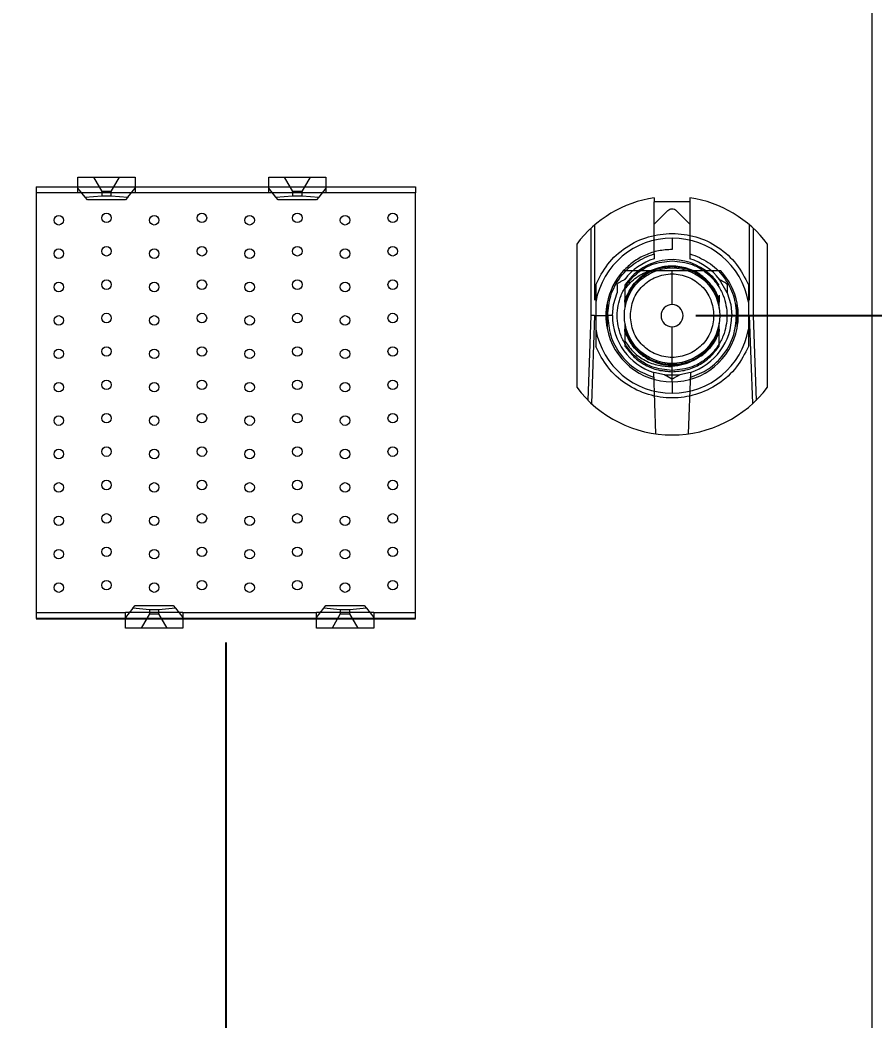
# Model space of a CAD drawing. Header units: millimetres. Extents: x -84 to 500, y -79 to 355.
# Drawn here: x 396.09 to 431.92, y 28.85 to 70.81 of the extents above; entities that cross this region are included whole.
import ezdxf
from ezdxf.lldxf.tags import DXFTag

# ---------------------------------------------------------------- set-up
doc = ezdxf.new("R2010")
doc.units = ezdxf.units.MM
doc.header["$PDSIZE"] = -1
tags = doc.linetypes.add('HIDDEN', pattern=[1.905, 1.27, -0.635]).pattern_tags.tags
tags[6:7] = [DXFTag(74, 4), DXFTag(75, 0), DXFTag(340, '0'), DXFTag(46, 1.0), DXFTag(50, 0.0), DXFTag(44, 0.0), DXFTag(45, 0.0)]
tags[4:5] = [DXFTag(74, 4), DXFTag(75, 0), DXFTag(340, '0'), DXFTag(46, 1.0), DXFTag(50, 0.0), DXFTag(44, 0.0), DXFTag(45, 0.0)]
doc.dimstyles.new('ISO-25', dxfattribs={"dimtxt": 2.5, "dimasz": 2.5, "dimexe": 1.25, "dimexo": 0.625, "dimtad": 1, "dimtxsty": 'Standard', "dimcen": 2.5, "dimadec": 0, "dimazin": 0, "dimtfac": 1, "dimtmove": 0, "dimatfit": 3, "dimfxl": 0, "dimarcsym": 0})

# ---------------------------------------------------------------- blocks, each defined once
blk = doc.blocks.new('*D12')
at = {"color": 0, "linetype": 'ByBlock', "lineweight": -2}
for p, q in [((424.42, 58.42), (443.707, 58.42)), ((443.707, 58.42), (450.311, 57.575)), ((450.311, 57.575), (475.939, 57.575))]:
    blk.add_line(p, q, dxfattribs=at)
at = {"layer": 'DEFPOINTS', "color": 0, "linetype": 'ByBlock'}
blk.add_point((423.42, 58.42), dxfattribs=at)
at = {"color": 0, "linetype": 'ByBlock', "insert": (467.189, 60.849), "char_height": 3.5, "attachment_point": 5}
blk.add_mtext('58,420', dxfattribs=at)
blk = doc.blocks.new('*D13')
at = {"color": 0, "linetype": 'ByBlock', "lineweight": -2}
for p, q in [((441.397, 81.35), (448.001, 83.782)), ((448.001, 83.782), (472.474, 83.782)), ((426.45, 81.35), (441.397, 81.35))]:
    blk.add_line(p, q, dxfattribs=at)
at = {"layer": 'DEFPOINTS', "color": 0, "linetype": 'ByBlock'}
blk.add_point((425.45, 81.35), dxfattribs=at)
at = {"color": 0, "linetype": 'ByBlock', "insert": (464.302, 87.056), "char_height": 3.5, "attachment_point": 5}
blk.add_mtext('81,350', dxfattribs=at)
blk = doc.blocks.new('*D89')
at = {"color": 0, "linetype": 'ByBlock', "lineweight": -2}
for p, q in [((407.05, 106.2), (441.147, 106.2)), ((441.147, 106.2), (447.751, 99.125)), ((447.751, 99.125), (474.534, 99.125))]:
    blk.add_line(p, q, dxfattribs=at)
at = {"layer": 'DEFPOINTS', "color": 0, "linetype": 'ByBlock'}
blk.add_point((406.05, 106.2), dxfattribs=at)
at = {"color": 0, "linetype": 'ByBlock', "insert": (465.206, 102.399), "char_height": 3.5, "attachment_point": 5}
blk.add_mtext('106,200', dxfattribs=at)
blk = doc.blocks.new('*D34')
at = {"color": 0, "linetype": 'ByBlock', "lineweight": -2}
for p, q in [((426.45, 146.35), (440.106, 146.35)), ((440.106, 146.35), (446.71, 141.512)), ((446.71, 141.512), (474.683, 141.512))]:
    blk.add_line(p, q, dxfattribs=at)
at = {"layer": 'DEFPOINTS', "color": 0, "linetype": 'ByBlock'}
blk.add_point((425.45, 146.35), dxfattribs=at)
at = {"color": 0, "linetype": 'ByBlock', "insert": (464.761, 144.786), "char_height": 3.5, "attachment_point": 5}
blk.add_mtext('146,350', dxfattribs=at)
blk = doc.blocks.new('*D60')
at = {"color": 0, "linetype": 'ByBlock', "lineweight": -2}
for p, q in [((429.688, 279.42), (436.292, 282.059)), ((436.292, 282.059), (465.42, 282.059)), ((399.51, 279.42), (429.688, 279.42))]:
    blk.add_line(p, q, dxfattribs=at)
at = {"layer": 'DEFPOINTS', "color": 0, "linetype": 'ByBlock'}
blk.add_point((398.51, 279.42), dxfattribs=at)
at = {"color": 0, "linetype": 'ByBlock', "insert": (454.92, 285.333), "char_height": 3.5, "attachment_point": 5}
blk.add_mtext('279,420', dxfattribs=at)
blk = doc.blocks.new('*D190')
at = {"color": 0, "linetype": 'ByBlock', "lineweight": -2}
for p, q in [((429.827, 280.62), (436.431, 290.705)), ((436.431, 290.705), (464.964, 290.705)), ((361.265, 280.62), (429.827, 280.62))]:
    blk.add_line(p, q, dxfattribs=at)
at = {"layer": 'DEFPOINTS', "color": 0, "linetype": 'ByBlock'}
blk.add_point((360.265, 280.62), dxfattribs=at)
at = {"color": 0, "linetype": 'ByBlock', "insert": (454.762, 293.979), "char_height": 3.5, "attachment_point": 5}
blk.add_mtext('280,620', dxfattribs=at)
blk = doc.blocks.new('*D116')
at = {"color": 0, "linetype": 'ByBlock', "lineweight": -2}
for p, q in [((400.941, 308.34), (400.941, 337.468)), ((407.239, 301.736), (400.941, 308.34)), ((407.239, 211.51), (407.239, 301.736))]:
    blk.add_line(p, q, dxfattribs=at)
at = {"layer": 'DEFPOINTS', "color": 0, "linetype": 'ByBlock'}
blk.add_point((407.239, 210.51), dxfattribs=at)
at = {"color": 0, "linetype": 'ByBlock', "insert": (397.667, 326.968), "char_height": 3.5, "attachment_point": 5, "rotation": 90}
blk.add_mtext('407,239', dxfattribs=at)
blk = doc.blocks.new('*D69')
at = {"color": 0, "linetype": 'ByBlock', "lineweight": -2}
for p, q in [((404.71, 44.72), (404.71, 13.208)), ((404.71, 13.208), (401.19, 6.604)), ((401.19, 6.604), (401.19, -20.774))]:
    blk.add_line(p, q, dxfattribs=at)
at = {"layer": 'DEFPOINTS', "color": 0, "linetype": 'ByBlock'}
blk.add_point((404.71, 45.72), dxfattribs=at)
at = {"color": 0, "linetype": 'ByBlock', "insert": (397.916, -11.149), "char_height": 3.5, "attachment_point": 5, "rotation": 90}
blk.add_mtext('404,710', dxfattribs=at)
blk = doc.blocks.new('*D91')
at = {"color": 0, "linetype": 'ByBlock', "lineweight": -2}
for p, q in [((439.745, 128), (446.349, 133.075)), ((446.349, 133.075), (473.132, 133.075)), ((355.71, 128), (439.745, 128))]:
    blk.add_line(p, q, dxfattribs=at)
at = {"layer": 'DEFPOINTS', "color": 0, "linetype": 'ByBlock'}
blk.add_point((354.71, 128), dxfattribs=at)
at = {"color": 0, "linetype": 'ByBlock', "insert": (463.805, 136.349), "char_height": 3.5, "attachment_point": 5}
blk.add_mtext('128,000', dxfattribs=at)
blk = doc.blocks.new('*D90')
at = {"color": 0, "linetype": 'ByBlock', "lineweight": -2}
for p, q in [((383.58, 122.31), (443.522, 122.31)), ((443.522, 122.31), (450.126, 119.448)), ((450.126, 119.448), (476.944, 119.448))]:
    blk.add_line(p, q, dxfattribs=at)
at = {"layer": 'DEFPOINTS', "color": 0, "linetype": 'ByBlock'}
blk.add_point((382.58, 122.31), dxfattribs=at)
at = {"color": 0, "linetype": 'ByBlock', "insert": (467.599, 122.722), "char_height": 3.5, "attachment_point": 5}
blk.add_mtext('122,310', dxfattribs=at)
blk = doc.blocks.new('*D87')
at = {"color": 0, "linetype": 'ByBlock', "lineweight": -2}
for p, q in [((355.71, 165.32), (436.663, 165.32)), ((436.663, 165.32), (443.267, 154.329)), ((443.267, 154.329), (471.24, 154.329))]:
    blk.add_line(p, q, dxfattribs=at)
at = {"layer": 'DEFPOINTS', "color": 0, "linetype": 'ByBlock'}
blk.add_point((354.71, 165.32), dxfattribs=at)
at = {"color": 0, "linetype": 'ByBlock', "insert": (461.318, 157.603), "char_height": 3.5, "attachment_point": 5}
blk.add_mtext('165,320', dxfattribs=at)
blk = doc.blocks.new('*D86')
at = {"color": 0, "linetype": 'ByBlock', "lineweight": -2}
for p, q in [((435.679, 169.72), (442.283, 178.623)), ((442.283, 178.623), (470.256, 178.623)), ((383.58, 169.72), (435.679, 169.72))]:
    blk.add_line(p, q, dxfattribs=at)
at = {"layer": 'DEFPOINTS', "color": 0, "linetype": 'ByBlock'}
blk.add_point((382.58, 169.72), dxfattribs=at)
at = {"color": 0, "linetype": 'ByBlock', "insert": (460.334, 181.897), "char_height": 3.5, "attachment_point": 5}
blk.add_mtext('169,720', dxfattribs=at)
blk = doc.blocks.new('*D93')
at = {"color": 0, "linetype": 'ByBlock', "lineweight": -2}
for p, q in [((432.054, 211.35), (437.709, 213.37)), ((437.709, 213.37), (464.527, 213.37)), ((426.45, 211.35), (432.054, 211.35))]:
    blk.add_line(p, q, dxfattribs=at)
at = {"layer": 'DEFPOINTS', "color": 0, "linetype": 'ByBlock'}
blk.add_point((425.45, 211.35), dxfattribs=at)
at = {"color": 0, "linetype": 'ByBlock', "insert": (455.182, 216.644), "char_height": 3.5, "attachment_point": 5}
blk.add_mtext('211,350', dxfattribs=at)
blk = doc.blocks.new('*D94')
at = {"color": 0, "linetype": 'ByBlock', "lineweight": -2}
for p, q in [((432.095, 298.31), (435.867, 300.366)), ((435.867, 300.366), (463.84, 300.366)), ((426.491, 298.31), (432.095, 298.31))]:
    blk.add_line(p, q, dxfattribs=at)
at = {"layer": 'DEFPOINTS', "color": 0, "linetype": 'ByBlock'}
blk.add_point((425.491, 298.31), dxfattribs=at)
at = {"color": 0, "linetype": 'ByBlock', "insert": (453.918, 303.64), "char_height": 3.5, "attachment_point": 5}
blk.add_mtext('298,310', dxfattribs=at)
blk = doc.blocks.new('*D100')
at = {"color": 0, "linetype": 'ByBlock', "lineweight": -2}
for p, q in [((438.404, 304.8), (441.522, 311.942)), ((441.522, 311.942), (469.46, 311.942)), ((432.8, 304.8), (438.404, 304.8))]:
    blk.add_line(p, q, dxfattribs=at)
at = {"layer": 'DEFPOINTS', "color": 0, "linetype": 'ByBlock'}
blk.add_point((431.8, 304.8), dxfattribs=at)
at = {"color": 0, "linetype": 'ByBlock', "insert": (459.555, 315.216), "char_height": 3.5, "attachment_point": 5}
blk.add_mtext('304,800', dxfattribs=at)
blk = doc.blocks.new('*D102')
at = {"color": 0, "linetype": 'ByBlock', "lineweight": -2}
for p, q in [((423.034, 313.81), (423.034, 341.188)), ((431.8, 311.404), (423.034, 313.81)), ((431.8, 305.8), (431.8, 311.404))]:
    blk.add_line(p, q, dxfattribs=at)
at = {"layer": 'DEFPOINTS', "color": 0, "linetype": 'ByBlock'}
blk.add_point((431.8, 304.8), dxfattribs=at)
at = {"color": 0, "linetype": 'ByBlock', "insert": (419.76, 331.563), "char_height": 3.5, "attachment_point": 5, "rotation": 90}
blk.add_mtext('431,800', dxfattribs=at)
blk = doc.blocks.new('*D114')
at = {"color": 0, "linetype": 'ByBlock', "lineweight": -2}
for p, q in [((427.163, 240.585), (433.767, 246.415)), ((433.767, 246.415), (462.895, 246.415)), ((407.051, 240.585), (427.163, 240.585))]:
    blk.add_line(p, q, dxfattribs=at)
at = {"layer": 'DEFPOINTS', "color": 0, "linetype": 'ByBlock'}
blk.add_point((406.051, 240.585), dxfattribs=at)
at = {"color": 0, "linetype": 'ByBlock', "insert": (452.395, 249.689), "char_height": 3.5, "attachment_point": 5}
blk.add_mtext('240,585', dxfattribs=at)

msp = doc.modelspace()

# ---------------------------------------------------------------- linework, layer by layer
at = {"color": 7, "linetype": 'Continuous', "lineweight": 15}
for p, q in [((431.8, 0), (431.8, 304.8)), ((398.51, 63.77), (398.51, 64.22)), ((398.51, 64.22), (399.1636, 64.22)), ((399.1636, 64.22), (399.51, 63.62)), ((399.1636, 64.22), (400.2564, 64.22)), ((399.91, 63.62), (400.2564, 64.22)), ((400.2564, 64.22), (400.91, 64.22)), ((400.91, 64.22), (400.91, 63.77)), ((406.51, 63.77), (406.51, 64.22)), ((406.51, 64.22), (407.1636, 64.22)), ((407.1636, 64.22), (407.51, 63.62)), ((407.1636, 64.22), (408.2564, 64.22)), ((407.91, 63.62), (408.2564, 64.22)), ((408.2564, 64.22), (408.91, 64.22)), ((408.91, 64.22), (408.91, 63.77)), ((396.76, 63.82), (398.51, 63.82)), ((396.76, 63.82), (396.76, 63.57)), ((400.91, 63.82), (406.51, 63.82)), ((408.91, 63.82), (412.66, 63.82)), ((412.66, 63.82), (412.66, 63.57)), ((396.76, 63.57), (396.76, 45.97)), ((398.51, 63.57), (396.76, 63.57)), ((398.8147, 63.3892), (398.51, 63.77)), ((398.51, 63.57), (398.51, 63.77)), ((398.8147, 63.3892), (399.51, 63.45)), ((398.91, 63.27), (398.8147, 63.3892)), ((399.51, 63.62), (399.51, 63.45)), ((399.91, 63.62), (399.51, 63.62)), ((399.51, 63.45), (399.91, 63.45)), ((399.91, 63.45), (399.91, 63.62)), ((399.91, 63.45), (400.6053, 63.3892)), ((400.6053, 63.3892), (400.51, 63.27)), ((400.6053, 63.3892), (400.91, 63.77)), ((400.91, 63.77), (400.91, 63.57)), ((406.51, 63.57), (400.91, 63.57)), ((406.8147, 63.3892), (406.51, 63.77)), ((406.51, 63.57), (406.51, 63.77)), ((406.8147, 63.3892), (407.51, 63.45)), ((406.91, 63.27), (406.8147, 63.3892)), ((407.91, 63.62), (407.51, 63.62)), ((407.51, 63.62), (407.51, 63.45)), ((407.51, 63.45), (407.91, 63.45)), ((407.91, 63.45), (407.91, 63.62)), ((407.91, 63.45), (408.6053, 63.3892)), ((408.6053, 63.3892), (408.51, 63.27)), ((408.91, 63.77), (408.6053, 63.3892)), ((408.91, 63.77), (408.91, 63.57)), ((412.66, 63.57), (408.91, 63.57)), ((412.66, 45.97), (412.66, 63.57)), ((400.51, 63.27), (398.91, 63.27)), ((408.51, 63.27), (406.91, 63.27)), ((422.67, 63.3634), (422.67, 63.195)), ((424.17, 63.195), (422.67, 63.195)), ((424.17, 63.3634), (424.17, 63.195)), ((419.42, 61.42), (419.42, 55.42)), ((423.42, 61.67), (423.42, 61.195)), ((427.42, 55.42), (427.42, 61.42)), ((423.42, 58.8848), (423.42, 60.295)), ((423.42, 55.645), (423.42, 57.9552)), ((423.42, 55.645), (423.42, 55.17)), ((400.8147, 46.1508), (400.91, 46.27)), ((400.91, 46.27), (402.51, 46.27)), ((402.51, 46.27), (402.6053, 46.1508)), ((408.8145, 46.1506), (408.91, 46.27)), ((408.91, 46.27), (410.51, 46.27)), ((410.51, 46.27), (410.6055, 46.1506)), ((396.76, 45.97), (400.51, 45.97)), ((396.76, 45.97), (396.76, 45.72)), ((400.8147, 46.1508), (400.51, 45.77)), ((400.51, 45.77), (400.51, 45.97)), ((400.51, 45.32), (400.51, 45.77)), ((401.51, 46.09), (400.8147, 46.1508)), ((401.51, 45.92), (401.1636, 45.32)), ((401.51, 46.09), (401.51, 45.92)), ((401.91, 46.09), (401.51, 46.09)), ((401.51, 45.92), (401.91, 45.92)), ((402.6053, 46.1508), (401.91, 46.09)), ((401.91, 45.92), (401.91, 46.09)), ((402.2564, 45.32), (401.91, 45.92)), ((402.6053, 46.1508), (402.91, 45.77)), ((402.91, 45.97), (408.51, 45.97)), ((402.91, 45.97), (402.91, 45.77)), ((402.91, 45.77), (402.91, 45.32)), ((408.51, 45.77), (408.8145, 46.1506)), ((408.51, 45.77), (408.51, 45.97)), ((408.51, 45.32), (408.51, 45.77)), ((409.51, 46.09), (408.8145, 46.1506)), ((409.51, 45.92), (409.1636, 45.32)), ((409.91, 46.09), (409.51, 46.09)), ((409.51, 46.09), (409.51, 45.92)), ((409.51, 45.92), (409.91, 45.92)), ((410.6055, 46.1506), (409.91, 46.09)), ((409.91, 45.92), (409.91, 46.09)), ((410.2564, 45.32), (409.91, 45.92)), ((410.6055, 46.1506), (410.91, 45.77)), ((410.91, 45.97), (412.66, 45.97)), ((410.91, 45.97), (410.91, 45.77)), ((410.91, 45.77), (410.91, 45.32)), ((412.66, 45.72), (412.66, 45.97)), ((396.76, 45.72), (400.51, 45.72)), ((408.51, 45.72), (402.91, 45.72)), ((412.66, 45.72), (410.91, 45.72)), ((401.1636, 45.32), (400.51, 45.32)), ((402.2564, 45.32), (401.1636, 45.32)), ((402.91, 45.32), (402.2564, 45.32)), ((409.1636, 45.32), (408.51, 45.32)), ((410.2564, 45.32), (409.1636, 45.32)), ((410.91, 45.32), (410.2564, 45.32))]:
    msp.add_line(p, q, dxfattribs=at)
at = {"color": 7, "linetype": 'HIDDEN', "lineweight": 0}
for p, q in [((398.51, 63.82), (400.91, 63.82)), ((406.51, 63.82), (408.91, 63.82)), ((400.91, 63.57), (398.51, 63.57)), ((408.91, 63.57), (406.51, 63.57)), ((422.67, 61.0137), (422.67, 63.195)), ((424.17, 63.195), (424.17, 61.0137)), ((422.67, 62.2548), (423.2432, 62.8281)), ((423.5968, 62.8281), (424.17, 62.2548)), ((420.17, 62.2197), (420.17, 59.0703)), ((426.67, 59.0703), (426.67, 62.2197)), ((420.0257, 58.42), (420.0257, 62.0913)), ((426.8143, 62.0913), (426.8143, 58.42)), ((424.8176, 60.3092), (425.395, 59.6935)), ((421.445, 59.6935), (421.445, 59.0709)), ((421.445, 59.6935), (421.445, 58.7352)), ((425.101, 59.6426), (425.395, 59.0709)), ((425.1011, 59.6426), (425.395, 59.0709)), ((425.7284, 59.3799), (425.4055, 59.9391)), ((421.6069, 59.3857), (421.445, 59.0709)), ((421.445, 58.986), (421.5925, 59.2989)), ((425.2352, 59.325), (425.395, 58.986)), ((425.395, 59.0709), (425.271, 59.312)), ((425.395, 59.2733), (425.395, 59.0709)), ((425.395, 58.7352), (425.395, 58.986)), ((419.9015, 54.8675), (420.0256, 58.42)), ((420.17, 58.42), (420.0257, 58.42)), ((420.17, 58.42), (420.0413, 54.7343)), ((420.17, 58.42), (420.72, 58.42)), ((420.92, 58.42), (420.72, 58.42)), ((426.12, 58.42), (425.92, 58.42)), ((426.12, 58.42), (426.67, 58.42)), ((426.7987, 54.7343), (426.67, 58.42)), ((426.67, 58.42), (426.8144, 58.42)), ((426.8144, 58.42), (426.9385, 54.8675)), ((421.445, 58.1048), (421.445, 57.3474)), ((425.395, 57.854), (425.395, 58.1048)), ((421.7074, 57.2975), (421.445, 57.854)), ((421.7074, 57.2975), (421.445, 57.854)), ((421.445, 57.7691), (421.445, 57.1465)), ((421.445, 57.7691), (421.6525, 57.3656)), ((425.395, 57.854), (425.0338, 57.1485)), ((425.395, 57.7691), (425.1307, 57.2551)), ((425.1307, 57.2551), (425.395, 57.7691)), ((425.395, 57.7691), (425.1307, 57.2551)), ((425.395, 57.854), (425.1441, 57.3219)), ((425.395, 57.854), (425.1441, 57.3219)), ((425.1652, 57.3221), (425.395, 57.7691)), ((425.395, 57.1465), (425.395, 57.7691)), ((426.145, 57.8956), (426.145, 57.8956)), ((421.445, 57.1465), (421.6742, 56.873)), ((425.1889, 56.9006), (425.395, 57.1465)), ((422.3803, 56.6191), (422.7405, 56.4614)), ((422.745, 53.4658), (422.6551, 56.0399)), ((423.0971, 55.9409), (422.6551, 56.0399)), ((422.9309, 56.1313), (423.42, 56.07)), ((423.37, 55.7834), (423.0971, 55.9409)), ((423.0971, 55.9409), (423.7429, 55.9409)), ((423.42, 56.07), (423.6427, 56.0979)), ((423.7429, 55.9409), (423.47, 55.7834)), ((424.1849, 56.0399), (423.7429, 55.9409)), ((424.1849, 56.0399), (424.095, 53.4658)), ((402.91, 45.97), (400.51, 45.97)), ((410.91, 45.97), (408.51, 45.97)), ((402.91, 45.72), (400.51, 45.72)), ((410.91, 45.72), (408.51, 45.72))]:
    msp.add_line(p, q, dxfattribs=at)
msp.add_line((396.76, 45.72), (412.66, 45.72))
at = {"color": 7, "linetype": 'HIDDEN', "lineweight": 0, "flags": 128}
for points in [[(422.6439, 60.3492), (422.6725, 60.353), (422.6814, 60.3531), (422.6827, 60.3529), (422.6836, 60.3525), (422.6837, 60.3523), (422.6838, 60.3523), (422.6838, 60.3522), (422.6838, 60.3522), (422.6838, 60.3522), (422.6838, 60.3522), (422.6838, 60.3522), (422.6838, 60.3523), (422.6838, 60.3525), (422.6838, 60.3526), (422.6838, 60.3526), (422.6838, 60.3526), (422.6838, 60.3526), (422.6838, 60.3526), (422.6838, 60.3525), (422.6839, 60.3523), (422.6839, 60.3521), (422.684, 60.352), (422.684, 60.352), (422.684, 60.3519), (422.684, 60.3519), (422.684, 60.3519), (422.684, 60.3519), (422.684, 60.3516), (422.6839, 60.3512), (422.6835, 60.3506), (422.6806, 60.3479), (422.5511, 60.2837), (422.3881, 60.1966)], [(421.445, 59.6935), (421.445, 59.6935)], [(421.445, 59.6935), (421.445, 59.6935)], [(421.445, 59.6935), (421.445, 59.6935)], [(421.445, 59.6935), (421.445, 59.6935)], [(421.445, 59.6935), (421.445, 59.6935)], [(421.445, 59.6935), (421.445, 59.6935)], [(421.445, 59.6935), (421.445, 59.6935)], [(421.445, 59.6935), (421.445, 59.6935)], [(425.395, 59.6935), (425.395, 59.6935)], [(420.92, 58.42), (420.9637, 58.8856), (421.1116, 59.3799)], [(425.7284, 59.3799), (425.8763, 58.8856), (425.92, 58.42)], [(425.395, 58.986), (425.395, 58.986)], [(425.395, 58.986), (425.395, 58.986)], [(425.395, 58.986), (425.395, 58.986)], [(425.395, 58.986), (425.395, 58.986)], [(425.395, 58.986), (425.395, 58.986)], [(421.445, 58.7352), (421.445, 58.7352)], [(421.445, 58.1048), (421.445, 58.1048)], [(425.395, 57.854), (425.395, 57.854)], [(425.395, 57.854), (425.395, 57.854)], [(425.395, 57.854), (425.395, 57.854)], [(425.395, 57.854), (425.395, 57.854)], [(425.395, 57.854), (425.395, 57.854)], [(425.395, 57.854), (425.395, 57.854)], [(425.395, 57.854), (425.395, 57.854)], [(425.395, 57.854), (425.395, 57.854)], [(421.445, 57.1465), (421.445, 57.1465)], [(421.445, 57.1465), (421.445, 57.1465)], [(421.445, 57.1465), (421.445, 57.1465)], [(421.445, 57.1465), (421.445, 57.1465)], [(421.445, 57.1465), (421.445, 57.1465)], [(421.445, 57.1465), (421.445, 57.1465)], [(421.445, 57.1465), (421.445, 57.1465)], [(421.6408, 57.3928), (421.6408, 57.3928)], [(425.395, 57.1465), (425.395, 57.1465)], [(422.3928, 56.6408), (422.3928, 56.6408)]]:
    msp.add_lwpolyline(points, dxfattribs=at)
at = {"color": 7, "linetype": 'HIDDEN', "lineweight": 0}
for centre, radius in [((397.71, 62.42), 0.2), ((399.71, 62.52), 0.2), ((401.71, 62.42), 0.2), ((403.71, 62.52), 0.2), ((405.71, 62.42), 0.2), ((407.71, 62.52), 0.2), ((409.71, 62.42), 0.2), ((411.71, 62.52), 0.2), ((399.71, 61.12), 0.2), ((403.71, 61.12), 0.2), ((407.71, 61.12), 0.2), ((411.71, 61.12), 0.2), ((397.71, 61.02), 0.2), ((401.71, 61.02), 0.2), ((405.71, 61.02), 0.2), ((409.71, 61.02), 0.2), ((423.42, 58.42), 2), ((397.71, 59.62), 0.2), ((399.71, 59.72), 0.2), ((401.71, 59.62), 0.2), ((403.71, 59.72), 0.2), ((405.71, 59.62), 0.2), ((407.71, 59.72), 0.2), ((409.71, 59.62), 0.2), ((411.71, 59.72), 0.2), ((397.71, 58.22), 0.2), ((399.71, 58.32), 0.2), ((401.71, 58.22), 0.2), ((403.71, 58.32), 0.2), ((405.71, 58.22), 0.2), ((407.71, 58.32), 0.2), ((409.71, 58.22), 0.2), ((411.71, 58.32), 0.2), ((399.71, 56.92), 0.2), ((403.71, 56.92), 0.2), ((407.71, 56.92), 0.2), ((411.71, 56.92), 0.2), ((397.71, 56.82), 0.2), ((401.71, 56.82), 0.2), ((405.71, 56.82), 0.2), ((409.71, 56.82), 0.2), ((397.71, 55.42), 0.2), ((399.71, 55.52), 0.2), ((401.71, 55.42), 0.2), ((403.71, 55.52), 0.2), ((405.71, 55.42), 0.2), ((407.71, 55.52), 0.2), ((409.71, 55.42), 0.2), ((411.71, 55.52), 0.2), ((397.71, 54.02), 0.2), ((399.71, 54.12), 0.2), ((401.71, 54.02), 0.2), ((403.71, 54.12), 0.2), ((405.71, 54.02), 0.2), ((407.71, 54.12), 0.2), ((409.71, 54.02), 0.2), ((411.71, 54.12), 0.2), ((399.71, 52.72), 0.2), ((403.71, 52.72), 0.2), ((407.71, 52.72), 0.2), ((411.71, 52.72), 0.2), ((397.71, 52.62), 0.2), ((401.71, 52.62), 0.2), ((405.71, 52.62), 0.2), ((409.71, 52.62), 0.2), ((397.71, 51.22), 0.2), ((399.71, 51.32), 0.2), ((401.71, 51.22), 0.2), ((403.71, 51.32), 0.2), ((405.71, 51.22), 0.2), ((407.71, 51.32), 0.2), ((409.71, 51.22), 0.2), ((411.71, 51.32), 0.2), ((397.71, 49.82), 0.2), ((399.71, 49.92), 0.2), ((401.71, 49.82), 0.2), ((403.71, 49.92), 0.2), ((405.71, 49.82), 0.2), ((407.71, 49.92), 0.2), ((409.71, 49.82), 0.2), ((411.71, 49.92), 0.2), ((399.71, 48.52), 0.2), ((403.71, 48.52), 0.2), ((407.71, 48.52), 0.2), ((411.71, 48.52), 0.2), ((397.71, 48.42), 0.2), ((401.71, 48.42), 0.2), ((405.71, 48.42), 0.2), ((409.71, 48.42), 0.2), ((397.71, 47.02), 0.2), ((399.71, 47.12), 0.2), ((401.71, 47.02), 0.2), ((403.71, 47.12), 0.2), ((405.71, 47.02), 0.2), ((407.71, 47.12), 0.2), ((409.71, 47.02), 0.2), ((411.71, 47.12), 0.2)]:
    msp.add_circle(centre, radius, dxfattribs=at)
at = {"color": 7, "linetype": 'Continuous', "lineweight": 15}
for radius, start, end in [(5, 98.62693, 143.1301), (5, 36.8699, 81.37307), (3.25, 90, 169.93673), (3.25, 10.06327, 90), (2.775, 137.49336, 169.10705), (2.775, 10.89324, 42.50663), (2.775, 169.10668, 190.89376), (0.4648, 90, 270), (0.4648, 270, 90), (2.775, 349.10676, 10.89295), (3.25, 190.06327, 270), (2.775, 190.89295, 270), (2.775, 270, 349.10705), (3.25, 270, 349.93673), (5, 216.8699, 323.1301)]:
    msp.add_arc((423.42, 58.42), radius, start, end, dxfattribs=at)
at = {"color": 7, "linetype": 'HIDDEN', "lineweight": 0}
for radius, start, end in [(2.5, 107.4576, 142.57976), (2.35, 53.50581, 147.18508), (2.5, 37.42024, 72.5424), (2.5, 180, 252.18431), (2.5, 287.81569, 0)]:
    msp.add_arc((423.42, 58.42), radius, start, end, dxfattribs=at)
for points in [[(423.2432, 62.8281), (423.269, 62.8486), (423.3207, 62.8896), (423.42, 62.9071), (423.5193, 62.8896), (423.571, 62.8486), (423.5968, 62.8281)], [(421.67, 58.42), (421.6963, 58.649), (421.7489, 59.1071), (422.1536, 59.6897), (422.7321, 60.0789), (423.42, 60.2156), (424.1079, 60.0789), (424.6864, 59.6897), (425.0911, 59.1071), (425.1437, 58.649), (425.17, 58.42)], [(425.395, 58.986), (425.3468, 59.1252), (425.2504, 59.4036), (425.0714, 59.6377), (424.9819, 59.7547)], [(425.17, 58.42), (425.1437, 58.191), (425.0911, 57.7329), (424.6864, 57.1503), (424.1079, 56.7611), (423.42, 56.6244), (422.7321, 56.7611), (422.1536, 57.1503), (421.7489, 57.7329), (421.6963, 58.191), (421.67, 58.42)], [(421.445, 57.1465), (421.5628, 56.9897), (421.7984, 56.6763), (422.2851, 56.3378), (422.8333, 56.1122), (423.2244, 56.0841), (423.42, 56.07)], [(423.42, 56.07), (423.6156, 56.0841), (424.0067, 56.1122), (424.5549, 56.3378), (425.0416, 56.6763), (425.2772, 56.9897), (425.395, 57.1465)], [(423.47, 55.7834), (423.4621, 55.7796), (423.4463, 55.772), (423.42, 55.769), (423.3937, 55.772), (423.3779, 55.7796), (423.37, 55.7834)]]:
    msp.add_open_spline(points, degree=3, dxfattribs=at)
at = {"color": 7, "linetype": 'Continuous', "lineweight": 15}
for points, knots in [([(420.22, 59.7094), (420.3712, 60.0091), (420.6805, 60.6223), (421.4654, 61.3203), (422.4071, 61.7858), (423.0915, 61.8424), (423.426, 61.87)], [0, 0, 0, 0, 0.2443904, 0.5, 0.7556096, 1, 1, 1, 1]), ([(423.426, 61.87), (423.7595, 61.8414), (424.4417, 61.7828), (425.3795, 61.3166), (426.1611, 60.6197), (426.4693, 60.0083), (426.62, 59.7094)], [0, 0, 0, 0, 0.2444238, 0.5, 0.7555762, 1, 1, 1, 1]), ([(423.42, 61.195), (423.2282, 61.1836), (422.8447, 61.1607), (422.2955, 60.9759), (421.7883, 60.696), (421.5123, 60.4287), (421.3743, 60.295)], [0, 0, 0, 0, 0.2500002, 0.5000003, 0.7500002, 1, 1, 1, 1]), ([(423.42, 60.295), (423.2251, 60.295), (422.7207, 60.295), (422.0389, 60.295), (421.5899, 60.295), (421.3743, 60.295)], [0, 0, 0, 0, 0.2465257, 0.6381396, 1, 1, 1, 1]), ([(425.4657, 60.295), (425.0281, 60.295), (424.4252, 60.295), (423.6363, 60.295), (423.42, 60.295)], [0, 0, 0, 0, 0.7257574, 1, 1, 1, 1]), ([(420.22, 59.7094), (420.22, 59.5749), (420.22, 59.4011), (420.22, 59.2068), (420.22, 59.1262), (420.22, 59.0722), (420.22, 59.0326), (420.22, 59.0064), (420.22, 58.9924), (420.22, 58.9883), (420.22, 58.988), (420.22, 58.9879)], [0, 0, 0, 0, 0.5219302, 0.6747067, 0.7796367, 0.8517307, 0.9016652, 0.9545658, 0.9758811, 0.9930943, 1, 1, 1, 1]), ([(426.62, 59.7094), (426.62, 59.5749), (426.62, 59.4011), (426.62, 59.2068), (426.62, 59.1262), (426.62, 59.0722), (426.62, 59.0326), (426.62, 59.0064), (426.62, 58.9924), (426.62, 58.9883), (426.62, 58.988), (426.62, 58.9879)], [0, 0, 0, 0, 0.5219302, 0.6747067, 0.7796367, 0.8517307, 0.9016652, 0.9545658, 0.9758811, 0.9930943, 1, 1, 1, 1]), ([(420.22, 58.9879), (420.22, 58.812), (420.22, 58.4595), (420.22, 58.0664), (420.22, 57.874), (420.22, 57.8521)], [0, 0, 0, 0, 0.46910025, 0.93961319, 1, 1, 1, 1]), ([(420.695, 58.9444), (420.695, 58.6543), (420.695, 58.3012), (420.695, 57.957), (420.695, 57.8956)], [0, 0, 0, 0, 0.821497, 1, 1, 1, 1]), ([(426.145, 57.8956), (426.145, 58.1857), (426.145, 58.5388), (426.145, 58.883), (426.145, 58.9444)], [0, 0, 0, 0, 0.8214863, 1, 1, 1, 1]), ([(426.62, 58.9879), (426.62, 58.812), (426.62, 58.4595), (426.62, 58.0664), (426.62, 57.874), (426.62, 57.8521)], [0, 0, 0, 0, 0.4691002, 0.9396132, 1, 1, 1, 1]), ([(420.22, 57.8521), (420.22, 57.8516), (420.22, 57.8504), (420.22, 57.8387), (420.22, 57.7952), (420.22, 57.5987), (420.22, 57.3648), (420.22, 57.1686), (420.22, 57.1306)], [0, 0, 0, 0, 0.01692941, 0.03930051, 0.08169503, 0.23619785, 0.85215674, 1, 1, 1, 1]), ([(426.62, 57.8521), (426.62, 57.8516), (426.62, 57.8504), (426.62, 57.8387), (426.62, 57.7952), (426.62, 57.5987), (426.62, 57.3648), (426.62, 57.1686), (426.62, 57.1306)], [0, 0, 0, 0, 0.0169294, 0.0393005, 0.081695, 0.2361978, 0.8521567, 1, 1, 1, 1]), ([(426.62, 57.1306), (426.4691, 56.8316), (426.1603, 56.2199), (425.377, 55.5178), (424.4373, 55.0694), (423.42, 54.9214), (422.4027, 55.0694), (421.463, 55.5178), (420.6797, 56.2199), (420.3709, 56.8316), (420.22, 57.1306)], [0, 0, 0, 0, 0.1222036, 0.25, 0.3777964, 0.5, 0.6222036, 0.75, 0.8777964, 1, 1, 1, 1])]:
    msp.add_open_spline(points, degree=3, knots=knots, dxfattribs=at)
at = {"color": 7, "linetype": 'HIDDEN', "lineweight": 0}
for points, knots in [([(420.72, 58.42), (420.7458, 58.7026), (420.7988, 59.2831), (421.2265, 60.0691), (421.8628, 60.6983), (422.4057, 60.9105), (422.67, 61.0137)], [0, 0, 0, 0, 0.2433924, 0.5, 0.7566076, 1, 1, 1, 1]), ([(422.67, 61.0137), (422.67, 60.9859), (422.67, 60.9307), (422.67, 60.8625), (422.67, 60.8135), (422.67, 60.8077), (422.67, 60.8048)], [0, 0, 0, 0, 0.2586201, 0.5136175, 0.7560903, 1, 1, 1, 1]), ([(424.17, 61.0137), (424.4343, 60.9105), (424.9772, 60.6983), (425.6135, 60.0691), (426.0412, 59.2831), (426.0942, 58.7026), (426.12, 58.42)], [0, 0, 0, 0, 0.2433924, 0.5, 0.7566076, 1, 1, 1, 1]), ([(424.17, 61.0137), (424.17, 60.986), (424.17, 60.9309), (424.17, 60.8627), (424.17, 60.8135), (424.17, 60.8077), (424.17, 60.8048)], [0, 0, 0, 0, 0.2581054, 0.5125954, 0.7555938, 1, 1, 1, 1]), ([(423.42, 56.12), (423.1308, 56.1509), (422.6843, 56.1986), (422.1481, 56.4849), (421.7827, 56.7821), (421.4835, 57.1481), (421.2062, 57.6841), (421.0642, 58.42), (421.2062, 59.1557), (421.4834, 59.6918), (421.7825, 60.0577), (422.148, 60.355), (422.6841, 60.6414), (423.1308, 60.6891), (423.42, 60.72)], [0, 0, 0, 0, 0.11972147, 0.18482351, 0.24999997, 0.31510204, 0.38027853, 0.5, 0.61972147, 0.68482351, 0.74999997, 0.81510204, 0.88027853, 1, 1, 1, 1]), ([(424.6581, 60.0856), (424.6517, 60.0921), (424.4928, 60.2519), (424.0613, 60.4201), (423.4228, 60.5366), (422.7676, 60.4304), (422.1837, 60.1321), (421.7051, 59.6706), (421.5317, 59.2708), (421.445, 59.0709)], [0, 0, 0, 0, 0.0069753, 0.1724794, 0.3379835, 0.5034876, 0.6689918, 0.8344959, 1, 1, 1, 1]), ([(421.445, 59.0709), (421.5317, 59.2708), (421.7051, 59.6707), (422.1836, 60.132), (422.768, 60.4309), (423.4214, 60.5349), (424.0665, 60.4265), (424.5795, 60.1931), (424.8036, 59.9485), (424.8809, 59.8641)], [0, 0, 0, 0, 0.1532182, 0.3064365, 0.4596547, 0.6128729, 0.7660911, 0.9193093, 1, 1, 1, 1]), ([(424.9499, 59.7954), (424.8513, 59.9047), (424.6069, 60.1755), (424.0675, 60.4277), (423.4211, 60.5346), (422.768, 60.431), (422.1836, 60.132), (421.7051, 59.6707), (421.5317, 59.2708), (421.445, 59.0709)], [0, 0, 0, 0, 0.1013776, 0.2511479, 0.4009184, 0.550689, 0.7004591, 0.8502298, 1, 1, 1, 1]), ([(421.445, 59.0709), (421.5317, 59.2708), (421.7051, 59.6707), (422.1836, 60.1319), (422.7681, 60.4309), (423.4211, 60.5345), (424.0676, 60.4278), (424.6108, 60.1729), (424.8582, 59.8984), (424.9599, 59.7855)], [0, 0, 0, 0, 0.1492875, 0.2985749, 0.4478623, 0.5971496, 0.746437, 0.8957243, 1, 1, 1, 1]), ([(421.445, 59.0709), (421.5317, 59.2708), (421.7051, 59.6707), (422.1836, 60.1319), (422.7681, 60.4309), (423.4211, 60.5346), (424.0675, 60.4277), (424.6077, 60.1749), (424.8527, 59.9033), (424.952, 59.7933)], [0, 0, 0, 0, 0.1496693, 0.2993386, 0.4490079, 0.5986771, 0.7483464, 0.8980157, 1, 1, 1, 1]), ([(425.395, 59.0709), (425.3083, 59.2708), (425.1348, 59.6707), (424.6565, 60.1319), (424.0717, 60.4312), (423.42, 60.5336), (422.7684, 60.4312), (422.1835, 60.1319), (421.7052, 59.6707), (421.5317, 59.2708), (421.445, 59.0709)], [0, 0, 0, 0, 0.1249999, 0.2499999, 0.3749998, 0.4999998, 0.6249998, 0.7499998, 0.8749999, 1, 1, 1, 1]), ([(421.445, 58.986), (421.5259, 59.1928), (421.6877, 59.6065), (422.1643, 60.0887), (422.756, 60.4026), (423.42, 60.5104), (424.084, 60.4027), (424.6757, 60.0887), (425.1523, 59.6065), (425.3141, 59.1928), (425.395, 58.986)], [0, 0, 0, 0, 0.1249999, 0.2499999, 0.375, 0.5000001, 0.625, 0.75, 0.8750001, 1, 1, 1, 1]), ([(421.445, 58.986), (421.526, 59.1928), (421.6878, 59.6065), (422.1643, 60.0887), (422.756, 60.4026), (423.42, 60.5104), (424.084, 60.4026), (424.6757, 60.0887), (425.1522, 59.6065), (425.314, 59.1928), (425.395, 58.986)], [0, 0, 0, 0, 0.12500009, 0.2500001, 0.37500004, 0.49999996, 0.62499988, 0.74999985, 0.87499987, 1, 1, 1, 1]), ([(421.4451, 58.986), (421.526, 59.1928), (421.6878, 59.6065), (422.1643, 60.0887), (422.756, 60.4026), (423.42, 60.5104), (424.084, 60.4026), (424.6757, 60.0887), (425.1522, 59.6065), (425.314, 59.1928), (425.395, 58.986)], [0, 0, 0, 0, 0.125, 0.2499999, 0.3749997, 0.4999996, 0.6249996, 0.7499996, 0.8749997, 1, 1, 1, 1]), ([(423.42, 60.72), (423.7092, 60.6891), (424.1557, 60.6414), (424.6919, 60.3551), (425.0573, 60.0579), (425.3565, 59.6919), (425.6338, 59.1559), (425.7758, 58.42), (425.6338, 57.6843), (425.3566, 57.1482), (425.0575, 56.7823), (424.692, 56.485), (424.1559, 56.1986), (423.7092, 56.1509), (423.42, 56.12)], [0, 0, 0, 0, 0.11972147, 0.18482351, 0.24999997, 0.31510204, 0.38027853, 0.5, 0.61972147, 0.68482351, 0.74999997, 0.81510204, 0.88027853, 1, 1, 1, 1]), ([(421.445, 59.559), (421.5977, 59.7258), (421.9032, 60.0596), (422.3556, 60.2737), (422.6083, 60.3399), (422.6439, 60.3493)], [0, 0, 0, 0, 0.461832, 0.924144, 1, 1, 1, 1]), ([(424.9819, 59.7547), (424.8953, 59.8468), (424.7936, 59.955), (424.68, 60.0591), (424.6605, 60.081), (424.6567, 60.0879), (424.6563, 60.0903), (424.6565, 60.0912), (424.6567, 60.0916), (424.6568, 60.0917)], [0, 0, 0, 0, 0.8053593, 0.9459667, 0.9826923, 0.9932326, 0.9969187, 0.9985022, 1, 1, 1, 1]), ([(424.6568, 60.0917), (424.8194, 59.9502), (425.1446, 59.6672), (425.3115, 59.2697), (425.395, 59.0709)], [0, 0, 0, 0, 0.5000004, 1, 1, 1, 1]), ([(425.395, 59.6935), (425.2812, 59.8552), (425.1164, 60.0893), (424.88, 60.2462), (424.8069, 60.2947)], [0, 0, 0, 0, 0.6908163, 1, 1, 1, 1]), ([(421.1116, 59.695), (421.1123, 59.7037), (421.1136, 59.7211), (421.1242, 59.7455), (421.14, 59.7669), (421.1544, 59.7767), (421.1616, 59.7816)], [0, 0, 0, 0, 0.2508005, 0.5000001, 0.7491996, 1, 1, 1, 1]), ([(421.1116, 59.695), (421.1116, 59.613), (421.1116, 59.5046), (421.1116, 59.4081), (421.1116, 59.3835), (421.1116, 59.3811), (421.1116, 59.3799)], [0, 0, 0, 0, 0.63867683, 0.84373912, 0.92499857, 1, 1, 1, 1]), ([(421.4345, 59.9391), (421.4335, 59.9386), (421.4314, 59.9373), (421.41, 59.925), (421.3578, 59.8948), (421.2707, 59.8446), (421.1999, 59.8037), (421.1616, 59.7816)], [0, 0, 0, 0, 0.074114, 0.1549226, 0.3599105, 0.65372, 1, 1, 1, 1]), ([(424.8809, 59.8641), (424.9576, 59.7949), (425.1962, 59.5798), (425.3146, 59.2767), (425.395, 59.0709)], [0, 0, 0, 0, 0.321279, 1, 1, 1, 1]), ([(425.6784, 59.7816), (425.6073, 59.8226), (425.5135, 59.8768), (425.4299, 59.925), (425.4086, 59.9374), (425.4065, 59.9386), (425.4055, 59.9391)], [0, 0, 0, 0, 0.6387212, 0.8437522, 0.9250038, 1, 1, 1, 1]), ([(425.6784, 59.7816), (425.6856, 59.7767), (425.7, 59.7669), (425.7158, 59.7455), (425.7264, 59.7211), (425.7277, 59.7037), (425.7284, 59.695)], [0, 0, 0, 0, 0.2508005, 0.5000001, 0.7491996, 1, 1, 1, 1]), ([(425.7284, 59.695), (425.7284, 59.613), (425.7284, 59.5046), (425.7284, 59.4081), (425.7284, 59.3835), (425.7284, 59.3811), (425.7284, 59.3799)], [0, 0, 0, 0, 0.6387178, 0.8437471, 0.9250006, 1, 1, 1, 1]), ([(421.445, 58.986), (421.445, 58.9864), (421.445, 58.9871), (421.445, 58.994), (421.445, 59.0206), (421.445, 59.0491), (421.445, 59.0709)], [0, 0, 0, 0, 0.0689112, 0.1454773, 0.3449614, 1, 1, 1, 1]), ([(421.445, 58.986), (421.445, 58.9863), (421.445, 58.9871), (421.445, 58.9939), (421.445, 59.0206), (421.445, 59.0491), (421.445, 59.0709)], [0, 0, 0, 0, 0.0688397, 0.1453138, 0.3446789, 1, 1, 1, 1]), ([(425.395, 59.0709), (425.395, 59.0493), (425.395, 59.0212), (425.395, 58.994), (425.395, 58.9871), (425.395, 58.9863), (425.395, 58.986)], [0, 0, 0, 0, 0.6594708, 0.8553283, 0.9305157, 1, 1, 1, 1]), ([(420.72, 58.42), (420.7457, 58.138), (420.7984, 57.5588), (421.2243, 56.7742), (421.8579, 56.1453), (422.399, 55.9322), (422.6625, 55.8284)], [0, 0, 0, 0, 0.2434225, 0.5, 0.7565775, 1, 1, 1, 1]), ([(424.1775, 55.8284), (424.441, 55.9322), (424.9821, 56.1453), (425.6157, 56.7742), (426.0416, 57.5588), (426.0943, 58.138), (426.12, 58.42)], [0, 0, 0, 0, 0.2434225, 0.5, 0.7565775, 1, 1, 1, 1]), ([(421.445, 57.7691), (421.445, 57.7907), (421.445, 57.8188), (421.445, 57.846), (421.445, 57.8529), (421.445, 57.8537), (421.445, 57.854)], [0, 0, 0, 0, 0.6592955, 0.8552529, 0.9304966, 1, 1, 1, 1]), ([(421.445, 57.7691), (421.445, 57.7907), (421.445, 57.8188), (421.445, 57.846), (421.445, 57.8529), (421.445, 57.8537), (421.445, 57.854)], [0, 0, 0, 0, 0.6595874, 0.8554208, 0.9305688, 1, 1, 1, 1]), ([(425.0338, 57.1485), (424.9057, 57.0102), (424.6496, 56.7335), (424.1411, 56.4702), (423.5872, 56.3459), (423.0187, 56.3788), (422.4801, 56.5636), (422.0145, 56.8883), (421.6435, 57.3245), (421.5112, 57.6775), (421.445, 57.854)], [0, 0, 0, 0, 0.125, 0.2500002, 0.3750006, 0.5000009, 0.6250009, 0.7500008, 0.8750004, 1, 1, 1, 1]), ([(421.445, 57.7691), (421.4998, 57.6318), (421.6094, 57.3573), (421.8794, 57.0014), (422.2125, 56.7073), (422.6018, 56.4912), (423.0277, 56.3615), (423.4707, 56.3264), (423.9142, 56.3796), (424.1878, 56.4916), (424.3246, 56.5475)], [0, 0, 0, 0, 0.12500013, 0.25000025, 0.37500036, 0.50000042, 0.62500041, 0.75000034, 0.87500016, 1, 1, 1, 1]), ([(425.395, 57.7691), (425.3083, 57.5692), (425.1348, 57.1693), (424.6565, 56.7081), (424.0717, 56.4088), (423.42, 56.3063), (422.7684, 56.4088), (422.1835, 56.7081), (421.7052, 57.1693), (421.5317, 57.5691), (421.445, 57.7691)], [0, 0, 0, 0, 0.125, 0.25, 0.375, 0.5, 0.6250001, 0.75, 0.875, 1, 1, 1, 1]), ([(424.2486, 56.5371), (424.3825, 56.5965), (424.7147, 56.744), (425.133, 57.1734), (425.3077, 57.5705), (425.395, 57.7691)], [0, 0, 0, 0, 0.25226636, 0.62613295, 1, 1, 1, 1]), ([(425.395, 57.854), (425.317, 57.6439), (425.1737, 57.2581), (424.8697, 56.9827), (424.7312, 56.8573)], [0, 0, 0, 0, 0.54450362, 1, 1, 1, 1]), ([(425.395, 57.7691), (425.3123, 57.5651), (425.1725, 57.2205), (424.895, 56.9768), (424.7818, 56.8774)], [0, 0, 0, 0, 0.5921104, 1, 1, 1, 1]), ([(425.395, 57.854), (425.395, 57.8536), (425.395, 57.8529), (425.395, 57.846), (425.395, 57.8194), (425.395, 57.7909), (425.395, 57.7691)], [0, 0, 0, 0, 0.0688677, 0.1454157, 0.3449093, 1, 1, 1, 1]), ([(425.395, 57.854), (425.395, 57.8536), (425.395, 57.8528), (425.395, 57.846), (425.395, 57.8194), (425.395, 57.7909), (425.395, 57.7691)], [0, 0, 0, 0, 0.0689479, 0.1455816, 0.3451712, 1, 1, 1, 1]), ([(421.445, 57.3474), (421.5622, 57.1845), (421.795, 56.8608), (422.288, 56.52), (422.8394, 56.3062), (423.2274, 56.296), (423.42, 56.2909)], [0, 0, 0, 0, 0.2550541, 0.5067387, 0.755054, 1, 1, 1, 1]), ([(424.3246, 56.5475), (424.4587, 56.6301), (424.7256, 56.7944), (424.9314, 57.0309), (425.0338, 57.1485)], [0, 0, 0, 0, 0.502467, 1, 1, 1, 1]), ([(424.3246, 56.5475), (424.1819, 56.4795), (423.895, 56.3426), (423.579, 56.3082), (423.42, 56.2909)], [0, 0, 0, 0, 0.4970634, 1, 1, 1, 1])]:
    msp.add_open_spline(points, degree=3, knots=knots, dxfattribs=at)

# ---------------------------------------------------------------- dimensions: what is measured, and where the dimension line sits
for feature_location, offset, dtype, picture, middle in [((431.8, 304.8), (-8.766, 15.614), 1, '*D102', (419.76, 331.563)), ((407.239, 210.51), (-6.298, 104.434), 1, '*D116', (397.667, 326.968)), ((431.8, 304.8), (16.326, 7.1424), 0, '*D100', (459.555, 315.2164)), ((425.4912, 298.3102), (16.9802, 2.0555), 0, '*D94', (453.9179, 303.6397)), ((360.2648, 280.62), (82.7706, 10.0851), 0, '*D190', (454.7618, 293.9791)), ((398.51, 279.42), (44.3857, 2.6391), 0, '*D60', (454.9197, 285.3331)), ((406.0513, 240.585), (34.3199, 5.8296), 0, '*D114', (452.3952, 249.6885)), ((425.45, 211.35), (18.8635, 2.0202), 0, '*D93', (455.1825, 216.6442)), ((382.58, 169.72), (66.3074, 8.9025), 0, '*D86', (460.3339, 181.8965)), ((354.71, 165.32), (95.1614, -10.9915), 0, '*D87', (461.3179, 157.6025)), ((425.45, 146.35), (27.8644, -4.8382), 0, '*D34', (464.7609, 144.7858)), ((354.71, 128), (98.2431, 5.0746), 0, '*D91', (463.8046, 136.3486)), ((382.58, 122.31), (74.1499, -2.8623), 0, '*D90', (467.5989, 122.7217)), ((406.05, 106.2), (48.3046, -7.0755), 0, '*D89', (465.2061, 102.3985)), ((425.45, 81.35), (29.1551, 2.4317), 0, '*D13', (464.3016, 87.0557)), ((423.42, 58.42), (33.495, -0.8446), 0, '*D12', (467.189, 60.8494)), ((404.71, 45.72), (-3.5201, -45.72), 1, '*D69', (397.9159, -11.149))]:
    dim = msp.add_ordinate_dim(feature_location=feature_location, offset=offset, dtype=dtype, origin=(0, 0), dimstyle='ISO-25', override={"dimtxt": 3.5, "dimasz": 3.302, "dimexe": 1, "dimexo": 1, "dimgap": 1.524, "dimtih": 1, "dimtoh": 1, "dimdec": 3, "dimzin": 0, "dimadec": 2, "dimtdec": 3, "dimtzin": 0})
    dim.commit()
    dim.dimension.update_dxf_attribs({"geometry": picture, "text_midpoint": middle})

doc.saveas('drawing.dxf')
